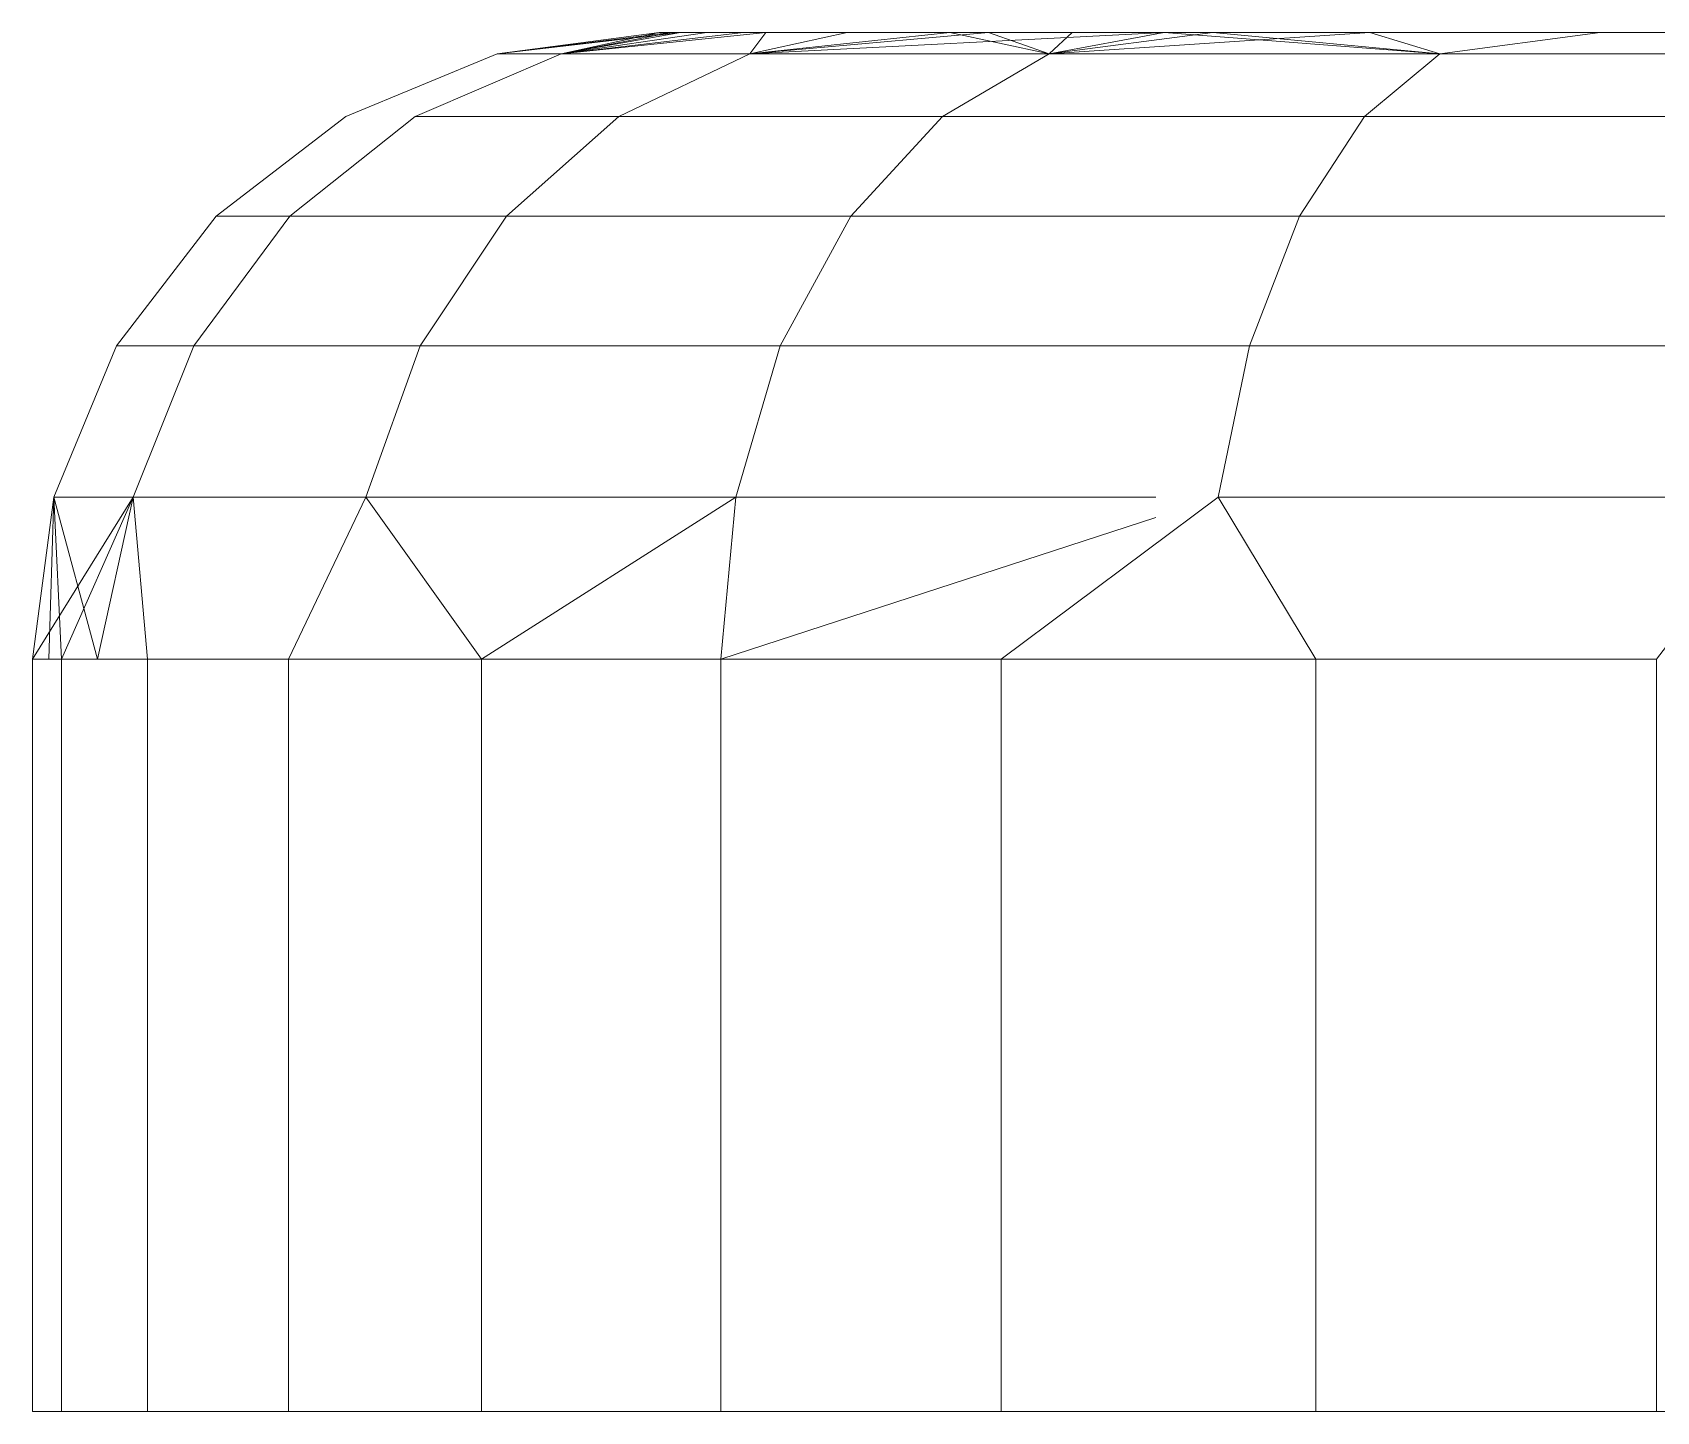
# Model space of a CAD drawing. Header units: centimetres. Extents: x -13467 to 3766, y -437 to 1921.
# Drawn here: x -7911.764 to -7909.173, y 94.029 to 96.229 of the extents above; entities that cross this region are included whole.
import ezdxf

# ---------------------------------------------------------------- set-up
doc = ezdxf.new("R2010")
doc.units = ezdxf.units.CM
doc.layers.add('M-EQPM', color=7, linetype='Continuous', lineweight=9)

# ---------------------------------------------------------------- blocks, each defined once
blk = doc.blocks.new('EQ-02-004 - EQ-02-004_dwg_Agrupar_791-V42-Sección 1-1')
at = {"layer": 'M-EQPM', "color": 136, "true_color": 0x007f7f}
for p, q in [((-7911.0232, 96.1953), (-7910.7644, 96.2294)), ((-7911.0232, 96.1953), (-7910.7305, 96.2294)), ((-7911.0232, 96.1953), (-7910.7453, 96.2294)), ((-7910.9207, 96.1953), (-7910.7305, 96.2294)), ((-7910.9207, 96.1953), (-7910.6298, 96.2294)), ((-7910.9207, 96.1953), (-7910.5944, 96.2294)), ((-7910.9207, 96.1953), (-7910.6884, 96.2294)), ((-7910.9207, 96.1953), (-7910.7453, 96.2294)), ((-7910.7305, 96.2294), (-7910.7644, 96.2294)), ((-7910.7644, 96.2294), (-7910.7453, 96.2294)), ((-7910.5944, 96.2294), (-7910.7453, 96.2294)), ((-7910.6884, 96.2294), (-7910.7453, 96.2294)), ((-7910.7305, 96.2294), (-7910.6298, 96.2294)), ((-7910.5944, 96.2294), (-7910.6884, 96.2294)), ((-7910.6298, 96.2294), (-7910.4647, 96.2294)), ((-7910.6201, 96.1953), (-7910.4647, 96.2294)), ((-7910.6201, 96.1953), (-7910.2392, 96.2294)), ((-7910.6201, 96.1953), (-7909.959, 96.2294)), ((-7910.6201, 96.1953), (-7910.3009, 96.2294)), ((-7910.6201, 96.1953), (-7910.4647, 96.2294)), ((-7910.6201, 96.1953), (-7910.5944, 96.2294)), ((-7910.4647, 96.2294), (-7910.5944, 96.2294)), ((-7910.4647, 96.2294), (-7910.2392, 96.2294)), ((-7910.3009, 96.2294), (-7910.4647, 96.2294)), ((-7909.8811, 96.2294), (-7910.3009, 96.2294)), ((-7910.1055, 96.2294), (-7910.3009, 96.2294)), ((-7910.142, 96.1953), (-7910.3009, 96.2294)), ((-7910.2392, 96.2294), (-7909.959, 96.2294)), ((-7910.142, 96.1953), (-7909.959, 96.2294)), ((-7910.142, 96.1953), (-7909.6308, 96.2294)), ((-7910.142, 96.1953), (-7909.8811, 96.2294)), ((-7910.142, 96.1953), (-7910.1055, 96.2294)), ((-7910.142, 96.1953), (-7910.1055, 96.2294)), ((-7909.8811, 96.2294), (-7910.1055, 96.2294)), ((-7909.959, 96.2294), (-7909.6308, 96.2294)), ((-7909.6308, 96.2294), (-7909.8811, 96.2294)), ((-7909.5188, 96.1953), (-7909.8811, 96.2294)), ((-7909.6308, 96.2294), (-7909.2629, 96.2294)), ((-7909.2629, 96.2294), (-7909.6308, 96.2294)), ((-7909.5188, 96.1953), (-7909.6308, 96.2294)), ((-7909.5188, 96.1953), (-7909.6308, 96.2294)), ((-7909.5188, 96.1953), (-7909.2629, 96.2294)), ((-7909.5188, 96.1953), (-7909.2629, 96.2294)), ((-7909.2629, 96.2294), (-7908.8642, 96.2294)), ((-7908.8642, 96.2294), (-7909.2629, 96.2294)), ((-7911.2644, 96.0954), (-7911.0232, 96.1953)), ((-7911.1537, 96.0954), (-7910.9207, 96.1953)), ((-7911.1537, 96.0954), (-7910.9207, 96.1953)), ((-7911.0232, 96.1953), (-7910.9207, 96.1953)), ((-7911.0232, 96.1953), (-7910.9207, 96.1953)), ((-7910.9207, 96.1953), (-7910.6201, 96.1953)), ((-7910.6201, 96.1953), (-7910.9207, 96.1953)), ((-7910.829, 96.0954), (-7910.6201, 96.1953)), ((-7910.829, 96.0954), (-7910.6201, 96.1953)), ((-7910.6201, 96.1953), (-7910.142, 96.1953)), ((-7910.142, 96.1953), (-7910.6201, 96.1953)), ((-7911.4715, 95.9365), (-7911.2644, 96.0954)), ((-7911.1537, 96.0954), (-7910.829, 96.0954)), ((-7910.829, 96.0954), (-7911.1537, 96.0954)), ((-7911.1537, 96.0954), (-7910.829, 96.0954)), ((-7911.1537, 96.0954), (-7910.829, 96.0954)), ((-7911.6304, 95.7294), (-7911.4715, 95.9365)), ((-7911.4715, 95.9365), (-7911.3537, 95.9365)), ((-7911.4715, 95.9365), (-7911.3537, 95.9365)), ((-7911.7303, 95.4882), (-7911.6304, 95.7294)), ((-7911.6304, 95.7294), (-7911.5072, 95.7294)), ((-7911.6304, 95.7294), (-7911.5072, 95.7294)), ((-7911.7303, 95.4882), (-7911.7644, 95.2294)), ((-7911.6037, 95.4882), (-7911.7644, 95.2294)), ((-7911.6037, 95.4882), (-7911.7644, 95.2294)), ((-7911.7303, 95.4882), (-7911.7384, 95.2294)), ((-7911.6037, 95.4882), (-7911.7303, 95.4882)), ((-7911.7303, 95.4882), (-7911.6037, 95.4882)), ((-7911.7303, 95.4882), (-7911.6608, 95.2294)), ((-7911.6037, 95.4882), (-7911.7182, 95.2294)), ((-7911.6037, 95.4882), (-7911.7182, 95.2294)), ((-7911.7182, 95.2294), (-7911.6037, 95.4882)), ((-7911.6037, 95.4882), (-7911.6608, 95.2294)), ((-7911.6037, 95.4882), (-7911.6608, 95.2294))]:
    blk.add_line(p, q, dxfattribs=at)
at = {"layer": 'M-EQPM', "color": 136, "true_color": 0x007f7f, "flags": 128}
for points in [[(-7911.1537, 96.0954), (-7910.9207, 96.1953), (-7911.0232, 96.1953), (-7911.2644, 96.0954), (-7911.0232, 96.1953), (-7910.9207, 96.1953), (-7910.5944, 96.2294), (-7910.4647, 96.2294)], [(-7910.829, 96.0954), (-7911.1537, 96.0954), (-7910.9207, 96.1953), (-7911.0232, 96.1953), (-7910.7453, 96.2294), (-7911.0232, 96.1953), (-7910.7644, 96.2294), (-7910.7453, 96.2294), (-7910.7644, 96.2294), (-7910.7305, 96.2294), (-7910.6298, 96.2294), (-7910.9207, 96.1953), (-7910.7305, 96.2294), (-7910.7644, 96.2294), (-7911.0232, 96.1953), (-7910.7305, 96.2294), (-7911.0232, 96.1953), (-7910.9207, 96.1953)], [(-7910.142, 96.1953), (-7910.3009, 96.2294), (-7910.6201, 96.1953), (-7910.9207, 96.1953), (-7911.1537, 96.0954)], [(-7910.5944, 96.2294), (-7910.9207, 96.1953), (-7910.6884, 96.2294), (-7910.5944, 96.2294), (-7910.4647, 96.2294), (-7910.6201, 96.1953), (-7910.5944, 96.2294), (-7910.6201, 96.1953), (-7910.9207, 96.1953), (-7911.1537, 96.0954)], [(-7910.7453, 96.2294), (-7910.6884, 96.2294), (-7910.9207, 96.1953), (-7910.7453, 96.2294), (-7910.9207, 96.1953)], [(-7910.4647, 96.2294), (-7910.6298, 96.2294), (-7910.4647, 96.2294), (-7910.6201, 96.1953), (-7910.142, 96.1953)], [(-7910.2392, 96.2294), (-7909.9589, 96.2294), (-7910.6201, 96.1953), (-7909.9589, 96.2294), (-7910.142, 96.1953)], [(-7910.142, 96.1953), (-7910.6201, 96.1953), (-7910.2392, 96.2294)], [(-7910.4647, 96.2294), (-7910.2392, 96.2294), (-7910.6201, 96.1953), (-7910.4647, 96.2294), (-7910.2392, 96.2294), (-7909.9589, 96.2294), (-7909.6308, 96.2294), (-7909.2629, 96.2294), (-7909.5188, 96.1953), (-7909.6308, 96.2294), (-7909.9589, 96.2294), (-7910.142, 96.1953), (-7909.6308, 96.2294), (-7910.142, 96.1953)], [(-7910.3009, 96.2294), (-7910.6201, 96.1953), (-7910.4647, 96.2294), (-7910.3009, 96.2294), (-7910.4647, 96.2294)], [(-7910.1055, 96.2294), (-7909.8811, 96.2294), (-7910.142, 96.1953), (-7910.1055, 96.2294), (-7910.3009, 96.2294), (-7910.142, 96.1953)], [(-7909.5188, 96.1953), (-7909.8811, 96.2294), (-7910.142, 96.1953)], [(-7909.8811, 96.2294), (-7909.6308, 96.2294), (-7909.8811, 96.2294), (-7909.5188, 96.1953)], [(-7908.7931, 96.1953), (-7908.8642, 96.2294), (-7909.2629, 96.2294), (-7908.8642, 96.2294), (-7908.5802, 96.2294)], [(-7911.1537, 96.0954), (-7910.829, 96.0954), (-7910.6201, 96.1953), (-7910.142, 96.1953)], [(-7910.142, 96.1953), (-7910.6201, 96.1953), (-7910.829, 96.0954)], [(-7911.3537, 95.9365), (-7911.4715, 95.9365), (-7911.6304, 95.7294), (-7911.4715, 95.9365), (-7911.3537, 95.9365)], [(-7911.3537, 95.9365), (-7911.4715, 95.9365), (-7911.3537, 95.9365)], [(-7911.5072, 95.7294), (-7911.6304, 95.7294), (-7911.7303, 95.4882), (-7911.6304, 95.7294), (-7911.5072, 95.7294)], [(-7911.5072, 95.7294), (-7911.6304, 95.7294), (-7911.5072, 95.7294)], [(-7911.7644, 95.2294), (-7911.7303, 95.4882), (-7911.7384, 95.2294)], [(-7911.6037, 95.4882), (-7911.7303, 95.4882), (-7911.7644, 95.2294), (-7911.6037, 95.4882)], [(-7911.6608, 95.2294), (-7911.6037, 95.4882), (-7911.7303, 95.4882), (-7911.7384, 95.2294)], [(-7911.6037, 95.4882), (-7911.7303, 95.4882), (-7911.6037, 95.4882)]]:
    blk.add_lwpolyline(points, dxfattribs=at)
for points in [[(-7910.829, 96.0954), (-7910.6201, 96.1953), (-7910.9207, 96.1953), (-7910.6298, 96.2294), (-7910.7305, 96.2294), (-7910.9207, 96.1953), (-7910.6201, 96.1953)], [(-7909.5188, 96.1953), (-7909.6308, 96.2294), (-7909.2629, 96.2294)], [(-7909.5188, 96.1953), (-7909.6308, 96.2294), (-7909.2629, 96.2294), (-7908.8642, 96.2294), (-7909.2629, 96.2294)], [(-7909.6308, 96.2294), (-7909.2629, 96.2294), (-7909.5188, 96.1953)], [(-7911.2644, 96.0954), (-7911.4715, 95.9365)], [(-7911.6608, 95.2294), (-7911.7303, 95.4882)]]:
    blk.add_lwpolyline(points, close=True, dxfattribs=at)
blk = doc.blocks.new('EQ-02-004 - EQ-02-004_dwg_Agrupar_896-V45-Sección 1-1')
at = {"layer": 'M-EQPM', "color": 136, "true_color": 0x007f7f}
for p, q in [((-7911.0232, 96.1953), (-7910.7644, 96.2294)), ((-7911.0232, 96.1953), (-7910.7305, 96.2294)), ((-7910.9207, 96.1953), (-7910.6298, 96.2294)), ((-7910.9207, 96.1953), (-7910.7644, 96.2294)), ((-7910.9207, 96.1953), (-7910.7305, 96.2294)), ((-7910.9207, 96.1953), (-7910.7305, 96.2294)), ((-7910.9207, 96.1953), (-7910.6298, 96.2294)), ((-7910.7305, 96.2294), (-7910.7644, 96.2294)), ((-7910.7644, 96.2294), (-7910.7305, 96.2294)), ((-7910.6298, 96.2294), (-7910.7305, 96.2294)), ((-7910.7305, 96.2294), (-7910.6298, 96.2294)), ((-7910.4647, 96.2294), (-7910.6298, 96.2294)), ((-7910.6298, 96.2294), (-7910.4647, 96.2294)), ((-7910.6201, 96.1953), (-7910.2392, 96.2294)), ((-7910.6201, 96.1953), (-7910.4647, 96.2294)), ((-7910.6201, 96.1953), (-7910.4647, 96.2294)), ((-7910.6201, 96.1953), (-7910.2392, 96.2294)), ((-7910.6201, 96.1953), (-7909.959, 96.2294)), ((-7910.2392, 96.2294), (-7910.4647, 96.2294)), ((-7910.4647, 96.2294), (-7910.2392, 96.2294)), ((-7909.959, 96.2294), (-7910.2392, 96.2294)), ((-7910.2392, 96.2294), (-7909.959, 96.2294)), ((-7910.142, 96.1953), (-7910.2392, 96.2294)), ((-7910.142, 96.1953), (-7909.959, 96.2294)), ((-7910.142, 96.1953), (-7909.959, 96.2294)), ((-7910.142, 96.1953), (-7909.6308, 96.2294)), ((-7909.6308, 96.2294), (-7909.959, 96.2294)), ((-7909.959, 96.2294), (-7909.6308, 96.2294)), ((-7909.5188, 96.1953), (-7909.959, 96.2294)), ((-7909.2629, 96.2294), (-7909.6308, 96.2294)), ((-7909.6308, 96.2294), (-7909.2629, 96.2294)), ((-7909.5188, 96.1953), (-7909.6308, 96.2294)), ((-7909.5188, 96.1953), (-7909.6308, 96.2294)), ((-7909.5188, 96.1953), (-7909.2629, 96.2294)), ((-7909.5188, 96.1953), (-7909.2629, 96.2294)), ((-7908.8642, 96.2294), (-7909.2629, 96.2294)), ((-7909.2629, 96.2294), (-7908.8642, 96.2294)), ((-7911.2644, 96.0954), (-7911.0232, 96.1953)), ((-7911.1537, 96.0954), (-7910.9207, 96.1953)), ((-7911.1537, 96.0954), (-7910.9207, 96.1953)), ((-7910.9207, 96.1953), (-7911.0232, 96.1953)), ((-7911.0232, 96.1953), (-7910.9207, 96.1953)), ((-7910.6201, 96.1953), (-7910.9207, 96.1953)), ((-7910.9207, 96.1953), (-7910.6201, 96.1953)), ((-7910.829, 96.0954), (-7910.6201, 96.1953)), ((-7910.829, 96.0954), (-7910.6201, 96.1953)), ((-7910.142, 96.1953), (-7910.6201, 96.1953)), ((-7910.6201, 96.1953), (-7910.142, 96.1953)), ((-7910.3125, 96.0954), (-7910.142, 96.1953)), ((-7910.142, 96.1953), (-7909.5188, 96.1953)), ((-7909.6394, 96.0954), (-7909.5188, 96.1953)), ((-7909.5188, 96.1953), (-7908.7931, 96.1953)), ((-7911.4715, 95.9365), (-7911.2644, 96.0954)), ((-7911.3537, 95.9365), (-7911.1537, 96.0954)), ((-7910.829, 96.0954), (-7911.1537, 96.0954)), ((-7911.1537, 96.0954), (-7910.829, 96.0954)), ((-7910.829, 96.0954), (-7911.1537, 96.0954)), ((-7911.0083, 95.9365), (-7910.829, 96.0954)), ((-7910.829, 96.0954), (-7910.3125, 96.0954)), ((-7910.4589, 95.9365), (-7910.3125, 96.0954)), ((-7910.3125, 96.0954), (-7910.4589, 95.9365)), ((-7910.3125, 96.0954), (-7910.4589, 95.9365)), ((-7910.3125, 96.0954), (-7909.6394, 96.0954)), ((-7909.743, 95.9365), (-7909.6394, 96.0954)), ((-7909.743, 95.9365), (-7909.6394, 96.0954)), ((-7909.6394, 96.0954), (-7908.8556, 96.0954)), ((-7911.6304, 95.7294), (-7911.4715, 95.9365)), ((-7911.5072, 95.7294), (-7911.3537, 95.9365)), ((-7911.3537, 95.9365), (-7911.4715, 95.9365)), ((-7911.4715, 95.9365), (-7911.3537, 95.9365)), ((-7911.3537, 95.9365), (-7911.0083, 95.9365)), ((-7911.146, 95.7294), (-7911.0083, 95.9365)), ((-7911.146, 95.7294), (-7911.0083, 95.9365)), ((-7911.146, 95.7294), (-7911.0083, 95.9365)), ((-7911.0083, 95.9365), (-7910.4589, 95.9365)), ((-7910.5713, 95.7294), (-7910.4589, 95.9365)), ((-7910.4589, 95.9365), (-7910.5713, 95.7294)), ((-7910.5713, 95.7294), (-7910.4589, 95.9365)), ((-7910.4589, 95.9365), (-7909.743, 95.9365)), ((-7910.4589, 95.9365), (-7909.743, 95.9365)), ((-7910.4589, 95.9365), (-7909.743, 95.9365)), ((-7909.8224, 95.7294), (-7909.743, 95.9365)), ((-7909.743, 95.9365), (-7909.8224, 95.7294)), ((-7909.743, 95.9365), (-7909.8224, 95.7294)), ((-7909.743, 95.9365), (-7908.9092, 95.9365)), ((-7911.7303, 95.4882), (-7911.6304, 95.7294)), ((-7911.5072, 95.7294), (-7911.6304, 95.7294)), ((-7911.6304, 95.7294), (-7911.5072, 95.7294)), ((-7911.6037, 95.4882), (-7911.5072, 95.7294)), ((-7911.5072, 95.7294), (-7911.146, 95.7294)), ((-7911.146, 95.7294), (-7911.5072, 95.7294)), ((-7911.146, 95.7294), (-7911.2325, 95.4882)), ((-7911.2325, 95.4882), (-7911.146, 95.7294)), ((-7911.2325, 95.4882), (-7911.146, 95.7294)), ((-7911.146, 95.7294), (-7910.5713, 95.7294)), ((-7910.5713, 95.7294), (-7910.642, 95.4882)), ((-7910.5713, 95.7294), (-7909.8224, 95.7294)), ((-7910.5713, 95.7294), (-7909.8224, 95.7294)), ((-7909.8224, 95.7294), (-7910.5713, 95.7294)), ((-7909.8224, 95.7294), (-7909.8724, 95.4882)), ((-7909.8224, 95.7294), (-7909.8724, 95.4882)), ((-7909.8224, 95.7294), (-7908.9503, 95.7294)), ((-7911.7303, 95.4882), (-7911.7644, 95.2294)), ((-7911.7644, 95.2294), (-7911.6037, 95.4882)), ((-7911.6037, 95.4882), (-7911.7303, 95.4882)), ((-7911.7303, 95.4882), (-7911.7182, 95.2294)), ((-7911.7303, 95.4882), (-7911.6037, 95.4882)), ((-7911.6037, 95.4882), (-7911.7182, 95.2294)), ((-7911.6037, 95.4882), (-7911.7182, 95.2294)), ((-7911.7182, 95.2294), (-7911.6037, 95.4882)), ((-7911.6037, 95.4882), (-7911.7182, 95.2294)), ((-7911.5809, 95.2294), (-7911.6037, 95.4882)), ((-7911.6037, 95.4882), (-7911.2325, 95.4882)), ((-7911.6037, 95.4882), (-7911.5809, 95.2294)), ((-7911.2325, 95.4882), (-7911.3557, 95.2294)), ((-7911.3557, 95.2294), (-7911.2325, 95.4882)), ((-7911.2325, 95.4882), (-7910.642, 95.4882)), ((-7911.2325, 95.4882), (-7911.0482, 95.2294)), ((-7911.0482, 95.2294), (-7911.2325, 95.4882)), ((-7910.642, 95.4882), (-7911.0482, 95.2294)), ((-7910.642, 95.4882), (-7911.0482, 95.2294)), ((-7910.642, 95.4882), (-7910.6661, 95.2294)), ((-7910.6661, 95.2294), (-7910.642, 95.4882)), ((-7910.6661, 95.2294), (-7910.642, 95.4882)), ((-7910.642, 95.4882), (-7909.9722, 95.4882)), ((-7909.9722, 95.4882), (-7910.642, 95.4882)), ((-7910.642, 95.4882), (-7909.9722, 95.4882)), ((-7909.8724, 95.4882), (-7910.2186, 95.2294)), ((-7909.8724, 95.4882), (-7909.7169, 95.2294)), ((-7909.8724, 95.4882), (-7908.9762, 95.4882)), ((-7909.7169, 95.2294), (-7909.8724, 95.4882)), ((-7909.7169, 95.2294), (-7909.8724, 95.4882)), ((-7908.9762, 95.4882), (-7909.1732, 95.2294)), ((-7910.6661, 95.2294), (-7909.9722, 95.4557)), ((-7909.9722, 95.4557), (-7910.6661, 95.2294)), ((-7911.7644, 95.2294), (-7911.7644, 94.0294)), ((-7911.7644, 95.2294), (-7911.7182, 95.2294)), ((-7911.5809, 95.2294), (-7911.7182, 95.2294)), ((-7911.7182, 95.2294), (-7911.7182, 94.0294)), ((-7911.5809, 95.2294), (-7911.3557, 95.2294)), ((-7911.5809, 95.2294), (-7911.5809, 94.0294)), ((-7911.5809, 95.2294), (-7911.3557, 95.2294)), ((-7911.3557, 95.2294), (-7911.5809, 95.2294)), ((-7911.5809, 95.2294), (-7911.5809, 94.0294)), ((-7911.3557, 95.2294), (-7911.0482, 95.2294)), ((-7911.3557, 95.2294), (-7911.3557, 94.0294)), ((-7911.3557, 94.0294), (-7911.3557, 95.2294)), ((-7910.6661, 95.2294), (-7911.0482, 95.2294)), ((-7911.0482, 95.2294), (-7911.0482, 94.0294)), ((-7910.6661, 95.2294), (-7911.0482, 95.2294)), ((-7911.0482, 95.2294), (-7910.6661, 95.2294)), ((-7911.0482, 95.2294), (-7911.0482, 94.0294)), ((-7910.6661, 95.2294), (-7910.2186, 95.2294)), ((-7910.6661, 95.2294), (-7910.6661, 94.0294)), ((-7910.6661, 94.0294), (-7910.6661, 95.2294)), ((-7910.2186, 95.2294), (-7909.7169, 95.2294)), ((-7910.2186, 95.2294), (-7910.2186, 94.0294)), ((-7909.7169, 95.2294), (-7909.1732, 95.2294)), ((-7909.7169, 95.2294), (-7909.7169, 94.0294)), ((-7909.1732, 95.2294), (-7909.7169, 95.2294)), ((-7909.1732, 95.2294), (-7909.1732, 94.0294)), ((-7911.7182, 94.0294), (-7911.7644, 94.0294)), ((-7911.7644, 94.0294), (-7911.7182, 94.0294)), ((-7911.5809, 94.0294), (-7911.7182, 94.0294)), ((-7911.3557, 94.0294), (-7911.5809, 94.0294)), ((-7911.5809, 94.0294), (-7911.3557, 94.0294)), ((-7911.5809, 94.0294), (-7911.3557, 94.0294)), ((-7911.0482, 94.0294), (-7911.3557, 94.0294)), ((-7910.6661, 94.0294), (-7911.0482, 94.0294)), ((-7911.0482, 94.0294), (-7910.6661, 94.0294)), ((-7911.0482, 94.0294), (-7910.6661, 94.0294)), ((-7910.2186, 94.0294), (-7910.6661, 94.0294)), ((-7910.6661, 94.0294), (-7910.2186, 94.0294)), ((-7909.7169, 94.0294), (-7910.2186, 94.0294)), ((-7909.1732, 94.0294), (-7909.7169, 94.0294)), ((-7908.601, 94.0294), (-7909.1732, 94.0294))]:
    blk.add_line(p, q, dxfattribs=at)
at = {"layer": 'M-EQPM', "color": 136, "true_color": 0x007f7f, "flags": 128}
for points in [[(-7910.142, 96.1953), (-7910.2392, 96.2294), (-7910.142, 96.1953), (-7909.9589, 96.2294), (-7910.2392, 96.2294), (-7910.4647, 96.2294), (-7910.6298, 96.2294), (-7910.9207, 96.1953), (-7911.0232, 96.1953), (-7911.2644, 96.0954), (-7911.4715, 95.9365), (-7911.3537, 95.9365), (-7911.5072, 95.7294), (-7911.146, 95.7294)], [(-7911.2644, 96.0954), (-7911.0232, 96.1953), (-7910.7305, 96.2294), (-7910.9207, 96.1953), (-7910.6201, 96.1953), (-7910.829, 96.0954), (-7910.3125, 96.0954)], [(-7909.5188, 96.1953), (-7909.9589, 96.2294), (-7909.6308, 96.2294), (-7909.9589, 96.2294), (-7910.2392, 96.2294), (-7910.4647, 96.2294), (-7910.6201, 96.1953), (-7910.2392, 96.2294), (-7910.6201, 96.1953), (-7910.9207, 96.1953), (-7911.1537, 96.0954)], [(-7911.1537, 96.0954), (-7910.9207, 96.1953), (-7910.6201, 96.1953), (-7910.4647, 96.2294), (-7910.6298, 96.2294), (-7910.7305, 96.2294), (-7910.9207, 96.1953), (-7910.6298, 96.2294), (-7910.7305, 96.2294), (-7910.7644, 96.2294), (-7910.9207, 96.1953), (-7910.7644, 96.2294), (-7911.0232, 96.1953), (-7910.9207, 96.1953), (-7911.1537, 96.0954), (-7910.829, 96.0954), (-7911.0083, 95.9365), (-7910.4589, 95.9365)], [(-7910.4589, 95.9365), (-7911.0083, 95.9365), (-7910.829, 96.0954), (-7911.1537, 96.0954), (-7910.9207, 96.1953), (-7911.0232, 96.1953), (-7910.9207, 96.1953), (-7910.7305, 96.2294), (-7910.7644, 96.2294), (-7910.7305, 96.2294), (-7910.7644, 96.2294), (-7911.0232, 96.1953), (-7910.7305, 96.2294)], [(-7910.7305, 96.2294), (-7910.6298, 96.2294), (-7910.9207, 96.1953), (-7910.6201, 96.1953), (-7910.829, 96.0954), (-7910.3125, 96.0954)], [(-7910.142, 96.1953), (-7910.6201, 96.1953), (-7910.4647, 96.2294), (-7910.6298, 96.2294), (-7910.4647, 96.2294)], [(-7910.4647, 96.2294), (-7910.2392, 96.2294), (-7910.6201, 96.1953), (-7910.142, 96.1953)], [(-7909.5188, 96.1953), (-7910.142, 96.1953), (-7909.9589, 96.2294), (-7910.6201, 96.1953), (-7909.9589, 96.2294), (-7910.2392, 96.2294), (-7909.9589, 96.2294), (-7909.6308, 96.2294), (-7909.2629, 96.2294), (-7909.5188, 96.1953), (-7909.6308, 96.2294), (-7909.5188, 96.1953), (-7908.7931, 96.1953), (-7908.8556, 96.0954)], [(-7910.142, 96.1953), (-7909.9589, 96.2294), (-7909.5188, 96.1953)], [(-7909.5188, 96.1953), (-7910.142, 96.1953), (-7909.6308, 96.2294), (-7910.142, 96.1953), (-7909.9589, 96.2294), (-7909.6308, 96.2294), (-7909.2629, 96.2294), (-7909.5188, 96.1953), (-7908.7931, 96.1953), (-7908.8556, 96.0954)], [(-7909.2629, 96.2294), (-7909.6308, 96.2294), (-7909.5188, 96.1953)], [(-7909.5188, 96.1953), (-7909.2629, 96.2294), (-7908.8642, 96.2294), (-7909.2629, 96.2294)], [(-7908.7931, 96.1953), (-7908.8642, 96.2294), (-7909.2629, 96.2294), (-7908.8642, 96.2294), (-7908.4446, 96.2294), (-7908.7931, 96.1953)], [(-7911.1537, 96.0954), (-7910.829, 96.0954), (-7910.6201, 96.1953), (-7910.142, 96.1953)], [(-7910.829, 96.0954), (-7910.6201, 96.1953), (-7910.142, 96.1953)], [(-7909.6394, 96.0954), (-7910.3125, 96.0954), (-7910.142, 96.1953)], [(-7910.142, 96.1953), (-7910.3125, 96.0954), (-7909.6394, 96.0954)], [(-7909.743, 95.9365), (-7909.6394, 96.0954), (-7909.5188, 96.1953)], [(-7908.9092, 95.9365), (-7908.8556, 96.0954), (-7909.6394, 96.0954), (-7909.5188, 96.1953)], [(-7911.2644, 96.0954), (-7911.4715, 95.9365), (-7911.3537, 95.9365), (-7911.5072, 95.7294), (-7911.6037, 95.4882), (-7911.2325, 95.4882)], [(-7911.0083, 95.9365), (-7911.3537, 95.9365), (-7911.1537, 96.0954)], [(-7911.0083, 95.9365), (-7911.3537, 95.9365), (-7911.1537, 96.0954)], [(-7909.6394, 96.0954), (-7908.8556, 96.0954), (-7908.9092, 95.9365)], [(-7911.3537, 95.9365), (-7911.4715, 95.9365), (-7911.6304, 95.7294), (-7911.7303, 95.4882), (-7911.6037, 95.4882), (-7911.5072, 95.7294)], [(-7911.5072, 95.7294), (-7911.6304, 95.7294), (-7911.4715, 95.9365), (-7911.3537, 95.9365)], [(-7908.9503, 95.7294), (-7908.9092, 95.9365), (-7909.743, 95.9365)], [(-7908.9503, 95.7294), (-7908.9092, 95.9365), (-7909.743, 95.9365)], [(-7911.6037, 95.4882), (-7911.7303, 95.4882), (-7911.6304, 95.7294), (-7911.5072, 95.7294)], [(-7911.5072, 95.7294), (-7911.6304, 95.7294), (-7911.5072, 95.7294)], [(-7911.146, 95.7294), (-7910.5713, 95.7294), (-7910.642, 95.4882), (-7911.2325, 95.4882)], [(-7910.642, 95.4882), (-7910.5713, 95.7294), (-7911.146, 95.7294)], [(-7909.8724, 95.4882), (-7908.9762, 95.4882), (-7908.0144, 95.4882), (-7908.0144, 95.7294), (-7908.9503, 95.7294)], [(-7909.8224, 95.7294), (-7908.9503, 95.7294), (-7908.9762, 95.4882)], [(-7911.7182, 94.0294), (-7911.7644, 94.0294), (-7911.7644, 95.2294), (-7911.7182, 95.2294), (-7911.6037, 95.4882)], [(-7911.5809, 95.2294), (-7911.7182, 95.2294), (-7911.7182, 94.0294), (-7911.5809, 94.0294), (-7911.5809, 95.2294), (-7911.7182, 95.2294), (-7911.7644, 95.2294), (-7911.6037, 95.4882)], [(-7911.6037, 95.4882), (-7911.7644, 95.2294), (-7911.7303, 95.4882), (-7911.6037, 95.4882)], [(-7911.7182, 95.2294), (-7911.7303, 95.4882), (-7911.7644, 95.2294)], [(-7911.6037, 95.4882), (-7911.7303, 95.4882), (-7911.7182, 95.2294)], [(-7911.6037, 95.4882), (-7911.7182, 95.2294), (-7911.7182, 94.0294), (-7911.5809, 94.0294)], [(-7911.2325, 95.4882), (-7911.6037, 95.4882), (-7911.5809, 95.2294)], [(-7911.2325, 95.4882), (-7911.3557, 95.2294), (-7911.0482, 95.2294), (-7911.0482, 94.0294)], [(-7911.0482, 95.2294), (-7910.642, 95.4882), (-7911.2325, 95.4882), (-7911.0482, 95.2294)], [(-7909.8724, 95.4882), (-7910.2186, 95.2294), (-7910.2186, 94.0294), (-7909.7169, 94.0294)], [(-7909.8724, 95.4882), (-7910.2186, 95.2294), (-7909.7169, 95.2294)], [(-7910.2186, 95.2294), (-7910.6661, 95.2294), (-7909.9722, 95.4557)], [(-7911.7644, 95.2294), (-7911.7644, 94.0294), (-7911.7182, 94.0294)], [(-7911.3557, 94.0294), (-7911.0482, 94.0294), (-7911.3557, 94.0294), (-7911.3557, 95.2294), (-7911.0482, 95.2294)], [(-7910.2186, 94.0294), (-7910.6661, 94.0294), (-7910.6661, 95.2294), (-7910.2186, 95.2294)], [(-7909.7169, 94.0294), (-7910.2186, 94.0294), (-7910.2186, 95.2294), (-7909.7169, 95.2294)], [(-7909.1732, 95.2294), (-7909.7169, 95.2294), (-7909.7169, 94.0294), (-7909.1732, 94.0294)], [(-7909.7169, 95.2294), (-7909.7169, 94.0294), (-7909.1732, 94.0294)]]:
    blk.add_lwpolyline(points, dxfattribs=at)
for points in [[(-7910.7305, 96.2294), (-7910.9207, 96.1953), (-7910.6298, 96.2294)], [(-7910.2392, 96.2294), (-7910.4647, 96.2294), (-7910.6201, 96.1953)], [(-7909.6308, 96.2294), (-7909.2629, 96.2294), (-7909.5188, 96.1953)], [(-7909.8224, 95.7294), (-7908.9503, 95.7294), (-7908.9762, 95.4882), (-7909.8724, 95.4882)]]:
    blk.add_lwpolyline(points, close=True, dxfattribs=at)
blk = doc.blocks.new('EQ-02-004 - EQ-02-004_dwg_Agrupar_893-V46-Sección 1-1')
at = {"layer": 'M-EQPM', "color": 136, "true_color": 0x007f7f}
for p, q in [((-7911.0232, 96.1953), (-7910.7644, 96.2294)), ((-7911.0232, 96.1953), (-7910.7305, 96.2294)), ((-7910.9207, 96.1953), (-7910.6298, 96.2294)), ((-7910.9207, 96.1953), (-7910.7644, 96.2294)), ((-7910.9207, 96.1953), (-7910.7305, 96.2294)), ((-7910.9207, 96.1953), (-7910.7305, 96.2294)), ((-7910.9207, 96.1953), (-7910.6298, 96.2294)), ((-7910.7305, 96.2294), (-7910.7644, 96.2294)), ((-7910.7644, 96.2294), (-7910.7305, 96.2294)), ((-7910.6298, 96.2294), (-7910.7305, 96.2294)), ((-7910.7305, 96.2294), (-7910.6298, 96.2294)), ((-7910.4647, 96.2294), (-7910.6298, 96.2294)), ((-7910.6298, 96.2294), (-7910.4647, 96.2294)), ((-7910.6201, 96.1953), (-7910.2392, 96.2294)), ((-7910.6201, 96.1953), (-7910.4647, 96.2294)), ((-7910.6201, 96.1953), (-7910.4647, 96.2294)), ((-7910.6201, 96.1953), (-7910.2392, 96.2294)), ((-7910.6201, 96.1953), (-7909.959, 96.2294)), ((-7910.2392, 96.2294), (-7910.4647, 96.2294)), ((-7910.4647, 96.2294), (-7910.2392, 96.2294)), ((-7909.959, 96.2294), (-7910.2392, 96.2294)), ((-7910.2392, 96.2294), (-7909.959, 96.2294)), ((-7910.142, 96.1953), (-7910.2392, 96.2294)), ((-7910.142, 96.1953), (-7909.959, 96.2294)), ((-7910.142, 96.1953), (-7909.959, 96.2294)), ((-7910.142, 96.1953), (-7909.6308, 96.2294)), ((-7909.6308, 96.2294), (-7909.959, 96.2294)), ((-7909.959, 96.2294), (-7909.6308, 96.2294)), ((-7909.5188, 96.1953), (-7909.959, 96.2294)), ((-7909.2629, 96.2294), (-7909.6308, 96.2294)), ((-7909.6308, 96.2294), (-7909.2629, 96.2294)), ((-7909.5188, 96.1953), (-7909.6308, 96.2294)), ((-7909.5188, 96.1953), (-7909.6308, 96.2294)), ((-7909.5188, 96.1953), (-7909.2629, 96.2294)), ((-7909.5188, 96.1953), (-7909.2629, 96.2294)), ((-7908.8642, 96.2294), (-7909.2629, 96.2294)), ((-7909.2629, 96.2294), (-7908.8642, 96.2294)), ((-7911.2644, 96.0954), (-7911.0232, 96.1953)), ((-7911.1537, 96.0954), (-7910.9207, 96.1953)), ((-7911.1537, 96.0954), (-7910.9207, 96.1953)), ((-7910.9207, 96.1953), (-7911.0232, 96.1953)), ((-7911.0232, 96.1953), (-7910.9207, 96.1953)), ((-7910.6201, 96.1953), (-7910.9207, 96.1953)), ((-7910.9207, 96.1953), (-7910.6201, 96.1953)), ((-7910.829, 96.0954), (-7910.6201, 96.1953)), ((-7910.829, 96.0954), (-7910.6201, 96.1953)), ((-7910.142, 96.1953), (-7910.6201, 96.1953)), ((-7910.6201, 96.1953), (-7910.142, 96.1953)), ((-7911.4715, 95.9365), (-7911.2644, 96.0954)), ((-7910.829, 96.0954), (-7911.1537, 96.0954)), ((-7911.1537, 96.0954), (-7910.829, 96.0954)), ((-7910.829, 96.0954), (-7911.1537, 96.0954)), ((-7911.6304, 95.7294), (-7911.4715, 95.9365)), ((-7911.3537, 95.9365), (-7911.4715, 95.9365)), ((-7911.4715, 95.9365), (-7911.3537, 95.9365)), ((-7911.7303, 95.4882), (-7911.6304, 95.7294)), ((-7911.5072, 95.7294), (-7911.6304, 95.7294)), ((-7911.6304, 95.7294), (-7911.5072, 95.7294)), ((-7911.7303, 95.4882), (-7911.7644, 95.2294)), ((-7911.7644, 95.2294), (-7911.6037, 95.4882)), ((-7911.7644, 95.2294), (-7911.6037, 95.4882)), ((-7911.6037, 95.4882), (-7911.7303, 95.4882)), ((-7911.7303, 95.4882), (-7911.7182, 95.2294)), ((-7911.7303, 95.4882), (-7911.6037, 95.4882)), ((-7911.6037, 95.4882), (-7911.7182, 95.2294)), ((-7911.6037, 95.4882), (-7911.7182, 95.2294)), ((-7911.7182, 95.2294), (-7911.6037, 95.4882)), ((-7911.6037, 95.4882), (-7911.7182, 95.2294)), ((-7911.7182, 95.2294), (-7911.6037, 95.4882)), ((-7911.6037, 95.4882), (-7911.7182, 95.2294))]:
    blk.add_line(p, q, dxfattribs=at)
at = {"layer": 'M-EQPM', "color": 136, "true_color": 0x007f7f, "flags": 128}
for points in [[(-7910.142, 96.1953), (-7910.2392, 96.2294), (-7910.142, 96.1953), (-7909.9589, 96.2294), (-7910.2392, 96.2294), (-7910.4647, 96.2294), (-7910.6298, 96.2294), (-7910.9207, 96.1953), (-7911.0232, 96.1953), (-7911.2644, 96.0954), (-7911.4715, 95.9365), (-7911.3537, 95.9365)], [(-7911.2644, 96.0954), (-7911.0232, 96.1953), (-7910.7305, 96.2294), (-7910.9207, 96.1953), (-7910.6201, 96.1953), (-7910.829, 96.0954)], [(-7909.5188, 96.1953), (-7909.9589, 96.2294), (-7909.6308, 96.2294), (-7909.9589, 96.2294), (-7910.2392, 96.2294), (-7910.4647, 96.2294), (-7910.6201, 96.1953), (-7910.2392, 96.2294), (-7910.6201, 96.1953), (-7910.9207, 96.1953), (-7911.1537, 96.0954)], [(-7911.1537, 96.0954), (-7910.9207, 96.1953), (-7910.6201, 96.1953), (-7910.4647, 96.2294), (-7910.6298, 96.2294), (-7910.7305, 96.2294), (-7910.9207, 96.1953), (-7910.6298, 96.2294), (-7910.7305, 96.2294), (-7910.7644, 96.2294), (-7910.9207, 96.1953), (-7910.7644, 96.2294), (-7911.0232, 96.1953), (-7910.9207, 96.1953), (-7911.1537, 96.0954), (-7910.829, 96.0954)], [(-7910.829, 96.0954), (-7911.1537, 96.0954), (-7910.9207, 96.1953), (-7911.0232, 96.1953), (-7910.9207, 96.1953), (-7910.7305, 96.2294), (-7910.7644, 96.2294), (-7910.7305, 96.2294), (-7910.7644, 96.2294), (-7911.0232, 96.1953), (-7910.7305, 96.2294)], [(-7910.7305, 96.2294), (-7910.6298, 96.2294), (-7910.9207, 96.1953), (-7910.6201, 96.1953), (-7910.829, 96.0954)], [(-7910.142, 96.1953), (-7910.6201, 96.1953), (-7910.4647, 96.2294), (-7910.6298, 96.2294), (-7910.4647, 96.2294)], [(-7910.4647, 96.2294), (-7910.2392, 96.2294), (-7910.6201, 96.1953), (-7910.142, 96.1953)], [(-7910.142, 96.1953), (-7909.9589, 96.2294), (-7910.6201, 96.1953), (-7909.9589, 96.2294), (-7910.2392, 96.2294), (-7909.9589, 96.2294), (-7909.6308, 96.2294), (-7909.2629, 96.2294), (-7909.5188, 96.1953), (-7909.6308, 96.2294), (-7909.5188, 96.1953)], [(-7910.142, 96.1953), (-7909.9589, 96.2294), (-7909.5188, 96.1953)], [(-7910.142, 96.1953), (-7909.6308, 96.2294), (-7910.142, 96.1953), (-7909.9589, 96.2294), (-7909.6308, 96.2294), (-7909.2629, 96.2294), (-7909.5188, 96.1953)], [(-7909.2629, 96.2294), (-7909.6308, 96.2294), (-7909.5188, 96.1953)], [(-7909.5188, 96.1953), (-7909.2629, 96.2294), (-7908.8642, 96.2294), (-7909.2629, 96.2294)], [(-7908.7931, 96.1953), (-7908.8642, 96.2294), (-7909.2629, 96.2294), (-7908.8642, 96.2294), (-7908.5802, 96.2294)], [(-7911.1537, 96.0954), (-7910.829, 96.0954), (-7910.6201, 96.1953), (-7910.142, 96.1953)], [(-7910.829, 96.0954), (-7910.6201, 96.1953), (-7910.142, 96.1953)], [(-7911.2644, 96.0954), (-7911.4715, 95.9365), (-7911.3537, 95.9365)], [(-7911.3537, 95.9365), (-7911.4715, 95.9365), (-7911.6304, 95.7294), (-7911.7303, 95.4882), (-7911.6037, 95.4882)], [(-7911.5072, 95.7294), (-7911.6304, 95.7294), (-7911.4715, 95.9365), (-7911.3537, 95.9365)], [(-7911.6037, 95.4882), (-7911.7303, 95.4882), (-7911.6304, 95.7294), (-7911.5072, 95.7294)], [(-7911.5072, 95.7294), (-7911.6304, 95.7294), (-7911.5072, 95.7294)], [(-7911.6037, 95.4882), (-7911.7644, 95.2294), (-7911.7303, 95.4882), (-7911.6037, 95.4882)], [(-7911.7182, 95.2294), (-7911.7303, 95.4882), (-7911.7644, 95.2294)], [(-7911.6037, 95.4882), (-7911.7303, 95.4882), (-7911.7182, 95.2294)]]:
    blk.add_lwpolyline(points, dxfattribs=at)
for points in [[(-7910.7305, 96.2294), (-7910.9207, 96.1953), (-7910.6298, 96.2294)], [(-7910.2392, 96.2294), (-7910.4647, 96.2294), (-7910.6201, 96.1953)], [(-7909.6308, 96.2294), (-7909.2629, 96.2294), (-7909.5188, 96.1953)]]:
    blk.add_lwpolyline(points, close=True, dxfattribs=at)
blk = doc.blocks.new('EQ-02-004 - EQ-02-004_dwg_Agrupar_788-V47-Sección 1-1')
at = {"layer": 'M-EQPM', "color": 136, "true_color": 0x007f7f}
for p, q in [((-7911.0232, 96.1953), (-7910.7644, 96.2294)), ((-7911.0232, 96.1953), (-7910.7305, 96.2294)), ((-7911.0232, 96.1953), (-7910.7453, 96.2294)), ((-7910.9207, 96.1953), (-7910.7305, 96.2294)), ((-7910.9207, 96.1953), (-7910.6298, 96.2294)), ((-7910.9207, 96.1953), (-7910.5944, 96.2294)), ((-7910.9207, 96.1953), (-7910.6884, 96.2294)), ((-7910.9207, 96.1953), (-7910.7453, 96.2294)), ((-7910.7305, 96.2294), (-7910.7644, 96.2294)), ((-7910.7644, 96.2294), (-7910.7453, 96.2294)), ((-7910.5944, 96.2294), (-7910.7453, 96.2294)), ((-7910.6884, 96.2294), (-7910.7453, 96.2294)), ((-7910.7305, 96.2294), (-7910.6298, 96.2294)), ((-7910.5944, 96.2294), (-7910.6884, 96.2294)), ((-7910.6298, 96.2294), (-7910.4647, 96.2294)), ((-7910.6201, 96.1953), (-7910.4647, 96.2294)), ((-7910.6201, 96.1953), (-7910.2392, 96.2294)), ((-7910.6201, 96.1953), (-7909.959, 96.2294)), ((-7910.6201, 96.1953), (-7910.3009, 96.2294)), ((-7910.6201, 96.1953), (-7910.4647, 96.2294)), ((-7910.6201, 96.1953), (-7910.5944, 96.2294)), ((-7910.4647, 96.2294), (-7910.5944, 96.2294)), ((-7910.4647, 96.2294), (-7910.2392, 96.2294)), ((-7910.3009, 96.2294), (-7910.4647, 96.2294)), ((-7909.8811, 96.2294), (-7910.3009, 96.2294)), ((-7910.1055, 96.2294), (-7910.3009, 96.2294)), ((-7910.142, 96.1953), (-7910.3009, 96.2294)), ((-7910.2392, 96.2294), (-7909.959, 96.2294)), ((-7910.142, 96.1953), (-7909.959, 96.2294)), ((-7910.142, 96.1953), (-7909.6308, 96.2294)), ((-7910.142, 96.1953), (-7909.8811, 96.2294)), ((-7910.142, 96.1953), (-7910.1055, 96.2294)), ((-7910.142, 96.1953), (-7910.1055, 96.2294)), ((-7909.8811, 96.2294), (-7910.1055, 96.2294)), ((-7909.959, 96.2294), (-7909.6308, 96.2294)), ((-7909.6308, 96.2294), (-7909.8811, 96.2294)), ((-7909.5188, 96.1953), (-7909.8811, 96.2294)), ((-7909.6308, 96.2294), (-7909.2629, 96.2294)), ((-7909.2629, 96.2294), (-7909.6308, 96.2294)), ((-7909.5188, 96.1953), (-7909.6308, 96.2294)), ((-7909.5188, 96.1953), (-7909.6308, 96.2294)), ((-7909.5188, 96.1953), (-7909.2629, 96.2294)), ((-7909.5188, 96.1953), (-7909.2629, 96.2294)), ((-7909.2629, 96.2294), (-7908.8642, 96.2294)), ((-7908.8642, 96.2294), (-7909.2629, 96.2294)), ((-7911.2644, 96.0954), (-7911.0232, 96.1953)), ((-7911.1537, 96.0954), (-7910.9207, 96.1953)), ((-7911.1537, 96.0954), (-7910.9207, 96.1953)), ((-7911.0232, 96.1953), (-7910.9207, 96.1953)), ((-7911.0232, 96.1953), (-7910.9207, 96.1953)), ((-7910.9207, 96.1953), (-7910.6201, 96.1953)), ((-7910.6201, 96.1953), (-7910.9207, 96.1953)), ((-7910.829, 96.0954), (-7910.6201, 96.1953)), ((-7910.829, 96.0954), (-7910.6201, 96.1953)), ((-7910.6201, 96.1953), (-7910.142, 96.1953)), ((-7910.142, 96.1953), (-7910.6201, 96.1953)), ((-7911.4715, 95.9365), (-7911.2644, 96.0954)), ((-7911.1537, 96.0954), (-7910.829, 96.0954)), ((-7910.829, 96.0954), (-7911.1537, 96.0954)), ((-7911.1537, 96.0954), (-7910.829, 96.0954)), ((-7911.1537, 96.0954), (-7910.829, 96.0954)), ((-7911.6304, 95.7294), (-7911.4715, 95.9365)), ((-7911.4715, 95.9365), (-7911.3537, 95.9365)), ((-7911.4715, 95.9365), (-7911.3537, 95.9365)), ((-7911.7303, 95.4882), (-7911.6304, 95.7294)), ((-7911.6304, 95.7294), (-7911.5072, 95.7294)), ((-7911.6304, 95.7294), (-7911.5072, 95.7294)), ((-7911.7303, 95.4882), (-7911.7644, 95.2294)), ((-7911.6037, 95.4882), (-7911.7644, 95.2294)), ((-7911.6037, 95.4882), (-7911.7644, 95.2294)), ((-7911.7303, 95.4882), (-7911.7384, 95.2294)), ((-7911.6037, 95.4882), (-7911.7303, 95.4882)), ((-7911.7303, 95.4882), (-7911.6037, 95.4882)), ((-7911.7303, 95.4882), (-7911.6608, 95.2294)), ((-7911.6037, 95.4882), (-7911.7182, 95.2294)), ((-7911.6037, 95.4882), (-7911.7182, 95.2294)), ((-7911.7182, 95.2294), (-7911.6037, 95.4882)), ((-7911.6037, 95.4882), (-7911.6608, 95.2294)), ((-7911.6037, 95.4882), (-7911.6608, 95.2294))]:
    blk.add_line(p, q, dxfattribs=at)
at = {"layer": 'M-EQPM', "color": 136, "true_color": 0x007f7f, "flags": 128}
for points in [[(-7911.1537, 96.0954), (-7910.9207, 96.1953), (-7911.0232, 96.1953), (-7911.2644, 96.0954), (-7911.0232, 96.1953), (-7910.9207, 96.1953), (-7910.5944, 96.2294), (-7910.4647, 96.2294)], [(-7910.829, 96.0954), (-7911.1537, 96.0954), (-7910.9207, 96.1953), (-7911.0232, 96.1953), (-7910.7453, 96.2294), (-7911.0232, 96.1953), (-7910.7644, 96.2294), (-7910.7453, 96.2294), (-7910.7644, 96.2294), (-7910.7305, 96.2294), (-7910.6298, 96.2294), (-7910.9207, 96.1953), (-7910.7305, 96.2294), (-7910.7644, 96.2294), (-7911.0232, 96.1953), (-7910.7305, 96.2294), (-7911.0232, 96.1953), (-7910.9207, 96.1953)], [(-7910.142, 96.1953), (-7910.3009, 96.2294), (-7910.6201, 96.1953), (-7910.9207, 96.1953), (-7911.1537, 96.0954)], [(-7910.5944, 96.2294), (-7910.9207, 96.1953), (-7910.6884, 96.2294), (-7910.5944, 96.2294), (-7910.4647, 96.2294), (-7910.6201, 96.1953), (-7910.5944, 96.2294), (-7910.6201, 96.1953), (-7910.9207, 96.1953), (-7911.1537, 96.0954)], [(-7910.7453, 96.2294), (-7910.6884, 96.2294), (-7910.9207, 96.1953), (-7910.7453, 96.2294), (-7910.9207, 96.1953)], [(-7910.4647, 96.2294), (-7910.6298, 96.2294), (-7910.4647, 96.2294), (-7910.6201, 96.1953), (-7910.142, 96.1953)], [(-7910.2392, 96.2294), (-7909.9589, 96.2294), (-7910.6201, 96.1953), (-7909.9589, 96.2294), (-7910.142, 96.1953)], [(-7910.142, 96.1953), (-7910.6201, 96.1953), (-7910.2392, 96.2294)], [(-7910.4647, 96.2294), (-7910.2392, 96.2294), (-7910.6201, 96.1953), (-7910.4647, 96.2294), (-7910.2392, 96.2294), (-7909.9589, 96.2294), (-7909.6308, 96.2294), (-7909.2629, 96.2294), (-7909.5188, 96.1953), (-7909.6308, 96.2294), (-7909.9589, 96.2294), (-7910.142, 96.1953), (-7909.6308, 96.2294), (-7910.142, 96.1953)], [(-7910.3009, 96.2294), (-7910.6201, 96.1953), (-7910.4647, 96.2294), (-7910.3009, 96.2294), (-7910.4647, 96.2294)], [(-7910.1055, 96.2294), (-7909.8811, 96.2294), (-7910.142, 96.1953), (-7910.1055, 96.2294), (-7910.3009, 96.2294), (-7910.142, 96.1953)], [(-7909.5188, 96.1953), (-7909.8811, 96.2294), (-7910.142, 96.1953)], [(-7909.8811, 96.2294), (-7909.6308, 96.2294), (-7909.8811, 96.2294), (-7909.5188, 96.1953)], [(-7908.7931, 96.1953), (-7908.8642, 96.2294), (-7909.2629, 96.2294), (-7908.8642, 96.2294), (-7908.5802, 96.2294)], [(-7911.1537, 96.0954), (-7910.829, 96.0954), (-7910.6201, 96.1953), (-7910.142, 96.1953)], [(-7910.142, 96.1953), (-7910.6201, 96.1953), (-7910.829, 96.0954)], [(-7911.3537, 95.9365), (-7911.4715, 95.9365), (-7911.6304, 95.7294), (-7911.4715, 95.9365), (-7911.3537, 95.9365)], [(-7911.3537, 95.9365), (-7911.4715, 95.9365), (-7911.3537, 95.9365)], [(-7911.5072, 95.7294), (-7911.6304, 95.7294), (-7911.7303, 95.4882), (-7911.6304, 95.7294), (-7911.5072, 95.7294)], [(-7911.5072, 95.7294), (-7911.6304, 95.7294), (-7911.5072, 95.7294)], [(-7911.7644, 95.2294), (-7911.7303, 95.4882), (-7911.7384, 95.2294)], [(-7911.6037, 95.4882), (-7911.7303, 95.4882), (-7911.7644, 95.2294), (-7911.6037, 95.4882)], [(-7911.6608, 95.2294), (-7911.6037, 95.4882), (-7911.7303, 95.4882), (-7911.7384, 95.2294)], [(-7911.6037, 95.4882), (-7911.7303, 95.4882), (-7911.6037, 95.4882)]]:
    blk.add_lwpolyline(points, dxfattribs=at)
for points in [[(-7910.829, 96.0954), (-7910.6201, 96.1953), (-7910.9207, 96.1953), (-7910.6298, 96.2294), (-7910.7305, 96.2294), (-7910.9207, 96.1953), (-7910.6201, 96.1953)], [(-7909.5188, 96.1953), (-7909.6308, 96.2294), (-7909.2629, 96.2294)], [(-7909.5188, 96.1953), (-7909.6308, 96.2294), (-7909.2629, 96.2294), (-7908.8642, 96.2294), (-7909.2629, 96.2294)], [(-7909.6308, 96.2294), (-7909.2629, 96.2294), (-7909.5188, 96.1953)], [(-7911.2644, 96.0954), (-7911.4715, 95.9365)], [(-7911.6608, 95.2294), (-7911.7303, 95.4882)]]:
    blk.add_lwpolyline(points, close=True, dxfattribs=at)
blk = doc.blocks.new('EQ-02-004 - EQ-02-004_dwg-1526208-Sección 1-1')
for name in ['EQ-02-004 - EQ-02-004_dwg_Agrupar_791-V42-Sección 1-1', 'EQ-02-004 - EQ-02-004_dwg_Agrupar_896-V45-Sección 1-1', 'EQ-02-004 - EQ-02-004_dwg_Agrupar_893-V46-Sección 1-1', 'EQ-02-004 - EQ-02-004_dwg_Agrupar_788-V47-Sección 1-1']:
    blk.add_blockref(name, (0, 0))
blk = doc.blocks.new('EQ-02-004 - EQ-02-004-1526283-Sección 1-1')
blk.add_blockref('EQ-02-004 - EQ-02-004_dwg-1526208-Sección 1-1', (0, 0))
blk = doc.blocks.new('PQ_RVR_MEP-01_ZZ_ZZ_MO_T_A_rvt-1-Sección 1-1')
at = {"layer": 'M-EQPM', "lineweight": 9}
blk.add_blockref('EQ-02-004 - EQ-02-004-1526283-Sección 1-1', (0, 0), dxfattribs=at)

msp = doc.modelspace()

# ---------------------------------------------------------------- block references
at = {"lineweight": 5}
msp.add_blockref('PQ_RVR_MEP-01_ZZ_ZZ_MO_T_A_rvt-1-Sección 1-1', (0, 0), dxfattribs=at)

doc.saveas('drawing.dxf')
